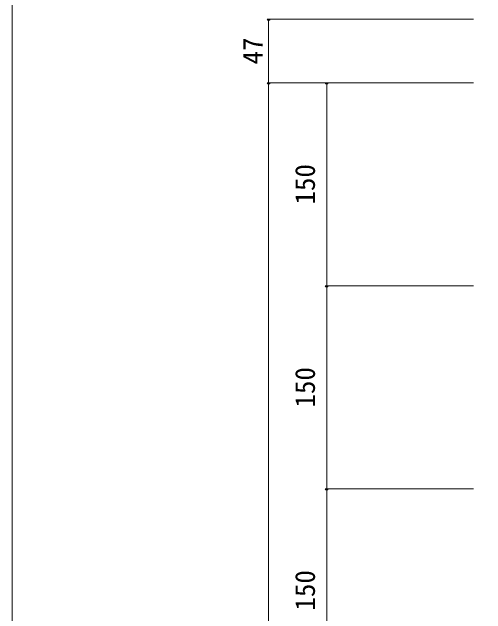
# Model space of a CAD drawing. Units: millimetres, scale not verified. Extents: x -1916 to 1917, y -1364 to 1364.
# Drawn here: x -1916 to -1565.6, y 308.6 to 753.3 of the extents above; entities that cross this region are included whole.
import ezdxf
from ezdxf.enums import TextEntityAlignment as Align

# ---------------------------------------------------------------- set-up
doc = ezdxf.new("R2010")
doc.units = ezdxf.units.MM
doc.header["$LTSCALE"] = 10
for name, color, linetype, lineweight in [('2-5', 7, 'Continuous', 18), ('6-2', 4, 'Continuous', 5), ('F-4', 7, 'Continuous', 18)]:
    doc.layers.add(name, color=color, linetype=linetype, lineweight=lineweight)
doc.styles.add('ＭＳ ゴシック', font='')
doc.styles.get('ＭＳ ゴシック').set_extended_font_data('MS Gothic')

msp = doc.modelspace()

# ---------------------------------------------------------------- linework, layer by layer
at = {"layer": '2-5'}
for p, q in [((-1725.24, 701.09), (-1727.24, 701.09)), ((-1726.24, 701.09), (-1726.24, -648.91)), ((-1726.24, 701.09), (-1574.85, 701.09)), ((-1682.33, 701.09), (-1684.33, 701.09)), ((-1683.33, 551.09), (-1683.33, 701.09)), ((-1682.33, 551.09), (-1684.33, 551.09)), ((-1682.33, 551.09), (-1684.33, 551.09)), ((-1683.33, 551.09), (-1574.85, 551.09)), ((-1683.33, 401.09), (-1683.33, 551.09)), ((-1682.33, 401.09), (-1684.33, 401.09)), ((-1682.33, 401.09), (-1684.33, 401.09)), ((-1683.33, 401.09), (-1574.85, 401.09)), ((-1683.33, 251.09), (-1683.33, 401.09))]:
    msp.add_line(p, q, dxfattribs=at)
for centre in [(-1726.24, 701.09), (-1683.33, 701.09), (-1683.33, 551.09), (-1683.33, 551.09), (-1683.33, 401.09), (-1683.33, 401.09)]:
    msp.add_arc(centre, 1, 180, 0, dxfattribs=at)
at = {"layer": '6-2', "color": 7, "lineweight": 18}
for p, q in [((-1725.24, 748.09), (-1727.24, 748.09)), ((-1726.24, 748.09), (-1726.24, 701.09))]:
    msp.add_line(p, q, dxfattribs=at)
at = {"layer": '6-2', "color": 7, "lineweight": 9}
msp.add_line((-1726.24, 748.09), (-1574.85, 748.09), dxfattribs=at)
at = {"layer": '6-2', "color": 7, "lineweight": 18}
msp.add_arc((-1726.24, 748.09), 1, 180, 0, dxfattribs=at)
at = {"layer": 'F-4'}
msp.add_lwpolyline([(-1915.97, 1338.76), (-1915.97, -1364.21), (1900.73, -1364.21)], dxfattribs=at)

# ---------------------------------------------------------------- texts
at = {"layer": '2-5', "style": 'ＭＳ ゴシック'}
for p in [(-1687.61, 611.09), (-1687.61, 461.09), (-1687.61, 311.09)]:
    msp.add_text('150', height=14.66, rotation=90, dxfattribs=at).set_placement(p, align=Align.BOTTOM_LEFT)
at = {"layer": '6-2', "color": 7, "style": 'ＭＳ ゴシック'}
msp.add_text('47', height=14.66, rotation=90, dxfattribs=at).set_placement((-1726.24, 714.59), align=Align.BOTTOM_LEFT)

doc.saveas('drawing.dxf')
